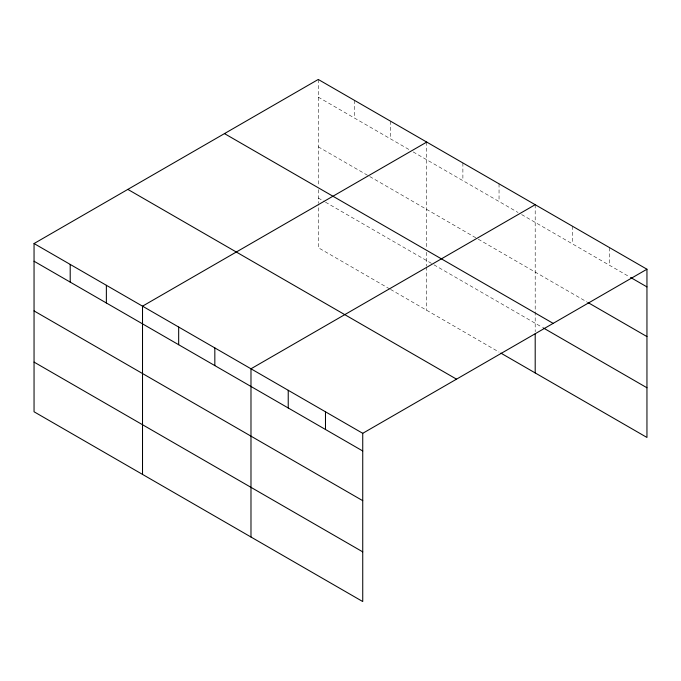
<?xml version="1.0" encoding="UTF-8"?>
<svg xmlns="http://www.w3.org/2000/svg" width="681" height="681" viewBox="0 0 681 681"><rect width="100%" height="100%" fill="white"/><g stroke="black" fill="none" stroke-linecap="round" stroke-linejoin="round"><path stroke-width="0.51" stroke-dasharray="3.4 2.55" d="M318.265 97.136L409.553 149.846M413.171 151.931L518.02 212.472M521.637 214.558L629.687 276.937M318.265 146.824L368.881 176.047M369.783 176.566L477.347 238.665M478.249 239.193L586.988 301.964M318.265 198.009L324.59 201.661M325.492 202.18L433.056 264.279M433.959 264.807L542.468 327.45M389.668 288.914L318.265 247.688L318.265 204.351M390.579 289.434L499.045 352.06M609.699 247.714L609.699 265.394M572.449 226.211L572.449 243.892M535.198 204.7L535.198 331.707M499.045 183.827L499.045 201.508M462.884 162.955L462.884 180.635M426.732 142.082L426.732 248.097M426.732 252.276L426.732 265.913M426.732 266.969L426.732 310.315M390.579 121.201L390.579 138.89M354.418 100.328L354.418 118.017M318.265 79.456L318.265 185.47M318.265 189.65L318.265 203.296"/><path stroke-width="1.02" d="M362.735 500.671L362.735 433.312L34.05 243.543L34.05 411.775L362.735 601.544L362.735 500.671L34.05 310.911M500.85 353.107L646.95 437.457L646.95 269.225L318.265 79.456L34.05 243.543M426.732 142.082L142.516 306.169L142.516 474.402M535.198 204.7L250.983 368.787L250.983 537.02M362.735 433.312L646.95 269.225M630.597 277.465L646.95 286.905M587.89 302.492L646.95 336.584M224.475 133.604L553.159 323.373M543.37 327.97L646.95 387.77M127.841 189.395L456.525 379.164M34.05 261.232L362.735 450.992M34.05 362.096L362.735 551.865M535.198 333.826L535.198 372.933M325.484 411.801L325.484 429.49M288.233 390.298L288.233 407.979M214.83 347.914L214.83 365.603M178.669 327.042L178.669 344.722M106.364 285.296L106.364 302.977M70.203 264.424L70.203 282.104"/></g></svg>
